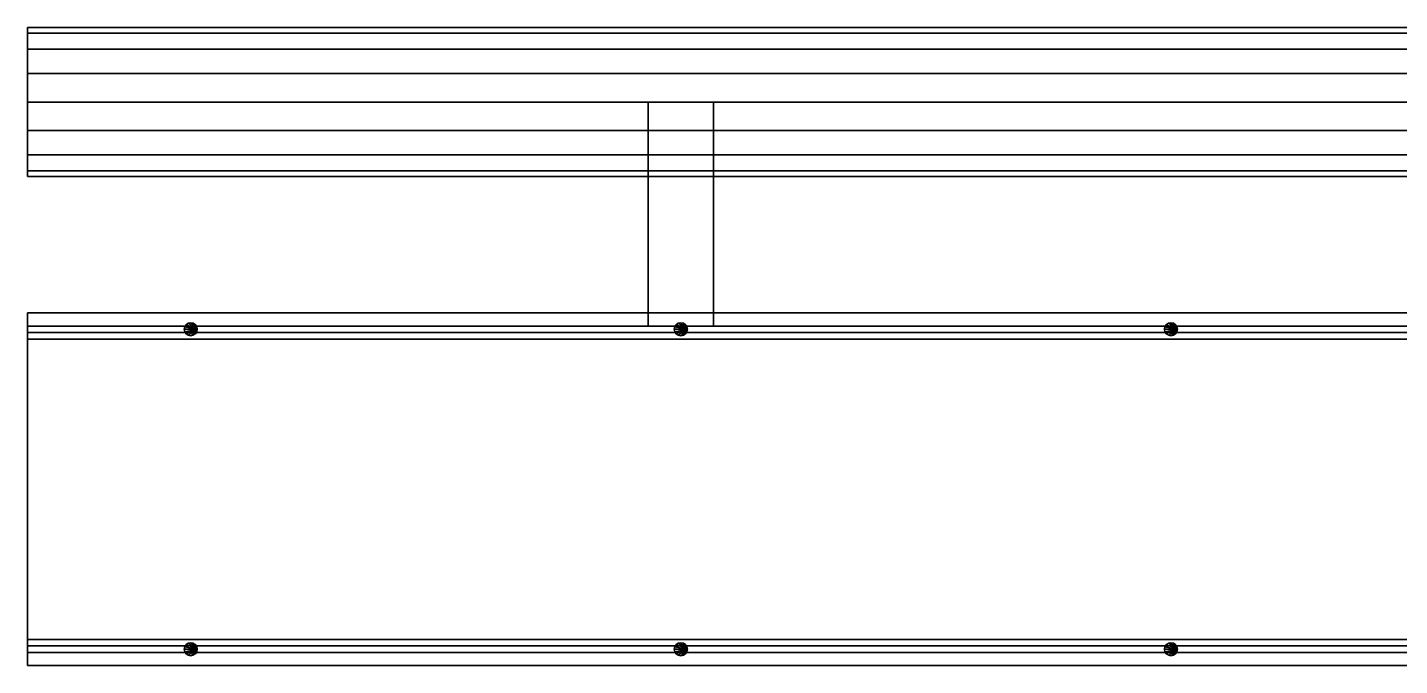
# Model space of a CAD drawing. Header units: millimetres. Extents: x -15000 to 15000, y -45082 to 2000.
# Drawn here: x -13000 to -8800, y -44974 to -43020 of the extents above; entities that cross this region are included whole.
import ezdxf

# ---------------------------------------------------------------- set-up
doc = ezdxf.new("R2010")
doc.units = ezdxf.units.MM
for name, color, linetype in [('CELIK_KIRIS_KOLON', 9, 'CONTINUOUS'), ('KORKULUK_KAPI', 4, 'CONTINUOUS'), ('MONTAJ_BORULARI', 2, 'CONTINUOUS'), ('ZEMIN_PLATFORM', 8, 'CONTINUOUS')]:
    doc.layers.add(name, color=color, linetype=linetype)

msp = doc.modelspace()

# ---------------------------------------------------------------- linework, layer by layer
at = {"layer": 'CELIK_KIRIS_KOLON'}
for p, q in [((-10900, -43248, 5500), (-11100, -43248, 5500)), ((-11100, -43248, 5500), (-11100, -43934, 5500)), ((-10900, -43248, 5700), (-11100, -43248, 5700)), ((-11100, -43248, 5700), (-11100, -43934, 5700)), ((-11100, -43248, 5500), (-11100, -43248, 5700)), ((-10900, -43934, 5500), (-10900, -43248, 5500)), ((-10900, -43934, 5700), (-10900, -43248, 5700)), ((-10900, -43248, 5500), (-10900, -43248, 5700)), ((-11100, -43934, 5500), (-10900, -43934, 5500)), ((-11100, -43934, 5700), (-10900, -43934, 5700)), ((-11100, -43934, 5500), (-11100, -43934, 5700)), ((-10900, -43934, 5500), (-10900, -43934, 5700))]:
    msp.add_line(p, q, dxfattribs=at)
for points in [[(-11100, -43934, 5500), (-10900, -43934, 5500), (-10900, -43248, 5500), (-11100, -43248, 5500)], [(-11100, -43934, 5700), (-10900, -43934, 5700), (-10900, -43248, 5700), (-11100, -43248, 5700)], [(-11100, -43248, 5500), (-10900, -43248, 5500), (-10900, -43248, 5700), (-11100, -43248, 5700)], [(-11100, -43934, 5500), (-11100, -43248, 5500), (-11100, -43248, 5700), (-11100, -43934, 5700)], [(-10900, -43934, 5500), (-10900, -43248, 5500), (-10900, -43248, 5700), (-10900, -43934, 5700)], [(-11100, -43934, 5500), (-10900, -43934, 5500), (-10900, -43934, 5700), (-11100, -43934, 5700)]]:
    msp.add_3dface(points, dxfattribs=at)
at = {"layer": 'KORKULUK_KAPI'}
for p, q in [((-12514.1, -43929.9, 5750), (-12518.5, -43936.3, 5750)), ((-12514.1, -43929.9, 6750), (-12518.5, -43936.3, 6750)), ((-12507.7, -43925.5, 5750), (-12514.1, -43929.9, 5750)), ((-12507.7, -43925.5, 6750), (-12514.1, -43929.9, 6750)), ((-12500, -43924, 5750), (-12507.7, -43925.5, 5750)), ((-12500, -43924, 6750), (-12507.7, -43925.5, 6750)), ((-12492.3, -43925.5, 5750), (-12500, -43924, 5750)), ((-12492.3, -43925.5, 6750), (-12500, -43924, 6750)), ((-12500, -43924, 5750), (-12500, -43924, 6750)), ((-12485.9, -43929.9, 5750), (-12492.3, -43925.5, 5750)), ((-12485.9, -43929.9, 6750), (-12492.3, -43925.5, 6750)), ((-12481.5, -43936.3, 5750), (-12485.9, -43929.9, 5750)), ((-12481.5, -43936.3, 6750), (-12485.9, -43929.9, 6750)), ((-11014.1, -43929.9, 5750), (-11018.5, -43936.3, 5750)), ((-11014.1, -43929.9, 6750), (-11018.5, -43936.3, 6750)), ((-11007.7, -43925.5, 5750), (-11014.1, -43929.9, 5750)), ((-11007.7, -43925.5, 6750), (-11014.1, -43929.9, 6750)), ((-11000, -43924, 5750), (-11007.7, -43925.5, 5750)), ((-11000, -43924, 6750), (-11007.7, -43925.5, 6750)), ((-10992.3, -43925.5, 5750), (-11000, -43924, 5750)), ((-10992.3, -43925.5, 6750), (-11000, -43924, 6750)), ((-11000, -43924, 5750), (-11000, -43924, 6750)), ((-10985.9, -43929.9, 5750), (-10992.3, -43925.5, 5750)), ((-10985.9, -43929.9, 6750), (-10992.3, -43925.5, 6750)), ((-10981.5, -43936.3, 5750), (-10985.9, -43929.9, 5750)), ((-10981.5, -43936.3, 6750), (-10985.9, -43929.9, 6750)), ((-9514.1, -43929.9, 5750), (-9518.5, -43936.3, 5750)), ((-9514.1, -43929.9, 6750), (-9518.5, -43936.3, 6750)), ((-9507.7, -43925.5, 5750), (-9514.1, -43929.9, 5750)), ((-9507.7, -43925.5, 6750), (-9514.1, -43929.9, 6750)), ((-9500, -43924, 5750), (-9507.7, -43925.5, 5750)), ((-9500, -43924, 6750), (-9507.7, -43925.5, 6750)), ((-9492.3, -43925.5, 5750), (-9500, -43924, 5750)), ((-9492.3, -43925.5, 6750), (-9500, -43924, 6750)), ((-9500, -43924, 5750), (-9500, -43924, 6750)), ((-9485.9, -43929.9, 5750), (-9492.3, -43925.5, 5750)), ((-9485.9, -43929.9, 6750), (-9492.3, -43925.5, 6750)), ((-9481.5, -43936.3, 5750), (-9485.9, -43929.9, 5750)), ((-9481.5, -43936.3, 6750), (-9485.9, -43929.9, 6750)), ((7000, -43934, 6730), (-13000, -43934, 6730)), ((-13000, -43934, 6730), (-13000, -43954, 6730)), ((7000, -43934, 6750), (-13000, -43934, 6750)), ((-13000, -43934, 6750), (-13000, -43954, 6750)), ((-13000, -43934, 6730), (-13000, -43934, 6750)), ((-13000, -43954, 6730), (7000, -43954, 6730)), ((-13000, -43954, 6750), (7000, -43954, 6750)), ((-13000, -43954, 6730), (-13000, -43954, 6750)), ((-12518.5, -43936.3, 5750), (-12520, -43944, 5750)), ((-12518.5, -43936.3, 6750), (-12520, -43944, 6750)), ((-12520, -43944, 5750), (-12518.5, -43951.7, 5750)), ((-12520, -43944, 6750), (-12518.5, -43951.7, 6750)), ((-12520, -43944, 5750), (-12520, -43944, 6750)), ((-12518.5, -43951.7, 5750), (-12514.1, -43958.1, 5750)), ((-12518.5, -43951.7, 6750), (-12514.1, -43958.1, 6750)), ((-12514.1, -43958.1, 5750), (-12507.7, -43962.5, 5750)), ((-12514.1, -43958.1, 6750), (-12507.7, -43962.5, 6750)), ((-12507.7, -43962.5, 5750), (-12500, -43964, 5750)), ((-12507.7, -43962.5, 6750), (-12500, -43964, 6750)), ((-12500, -43964, 5750), (-12492.3, -43962.5, 5750)), ((-12500, -43964, 6750), (-12492.3, -43962.5, 6750)), ((-12500, -43964, 5750), (-12500, -43964, 6750)), ((-12492.3, -43962.5, 5750), (-12485.9, -43958.1, 5750)), ((-12492.3, -43962.5, 6750), (-12485.9, -43958.1, 6750)), ((-12485.9, -43958.1, 5750), (-12481.5, -43951.7, 5750)), ((-12485.9, -43958.1, 6750), (-12481.5, -43951.7, 6750)), ((-12480, -43944, 5750), (-12481.5, -43936.3, 5750)), ((-12480, -43944, 6750), (-12481.5, -43936.3, 6750)), ((-12481.5, -43951.7, 5750), (-12480, -43944, 5750)), ((-12481.5, -43951.7, 6750), (-12480, -43944, 6750)), ((-12480, -43944, 5750), (-12480, -43944, 6750)), ((-11018.5, -43936.3, 5750), (-11020, -43944, 5750)), ((-11018.5, -43936.3, 6750), (-11020, -43944, 6750)), ((-11020, -43944, 5750), (-11018.5, -43951.7, 5750)), ((-11020, -43944, 6750), (-11018.5, -43951.7, 6750)), ((-11020, -43944, 5750), (-11020, -43944, 6750)), ((-11018.5, -43951.7, 5750), (-11014.1, -43958.1, 5750)), ((-11018.5, -43951.7, 6750), (-11014.1, -43958.1, 6750)), ((-11014.1, -43958.1, 5750), (-11007.7, -43962.5, 5750)), ((-11014.1, -43958.1, 6750), (-11007.7, -43962.5, 6750)), ((-11007.7, -43962.5, 5750), (-11000, -43964, 5750)), ((-11007.7, -43962.5, 6750), (-11000, -43964, 6750)), ((-11000, -43964, 5750), (-10992.3, -43962.5, 5750)), ((-11000, -43964, 6750), (-10992.3, -43962.5, 6750)), ((-11000, -43964, 5750), (-11000, -43964, 6750)), ((-10992.3, -43962.5, 5750), (-10985.9, -43958.1, 5750)), ((-10992.3, -43962.5, 6750), (-10985.9, -43958.1, 6750)), ((-10985.9, -43958.1, 5750), (-10981.5, -43951.7, 5750)), ((-10985.9, -43958.1, 6750), (-10981.5, -43951.7, 6750)), ((-10980, -43944, 5750), (-10981.5, -43936.3, 5750)), ((-10980, -43944, 6750), (-10981.5, -43936.3, 6750)), ((-10981.5, -43951.7, 5750), (-10980, -43944, 5750)), ((-10981.5, -43951.7, 6750), (-10980, -43944, 6750)), ((-10980, -43944, 5750), (-10980, -43944, 6750)), ((-9518.5, -43936.3, 5750), (-9520, -43944, 5750)), ((-9518.5, -43936.3, 6750), (-9520, -43944, 6750)), ((-9520, -43944, 5750), (-9518.5, -43951.7, 5750)), ((-9520, -43944, 6750), (-9518.5, -43951.7, 6750)), ((-9520, -43944, 5750), (-9520, -43944, 6750)), ((-9518.5, -43951.7, 5750), (-9514.1, -43958.1, 5750)), ((-9518.5, -43951.7, 6750), (-9514.1, -43958.1, 6750)), ((-9514.1, -43958.1, 5750), (-9507.7, -43962.5, 5750)), ((-9514.1, -43958.1, 6750), (-9507.7, -43962.5, 6750)), ((-9507.7, -43962.5, 5750), (-9500, -43964, 5750)), ((-9507.7, -43962.5, 6750), (-9500, -43964, 6750)), ((-9500, -43964, 5750), (-9492.3, -43962.5, 5750)), ((-9500, -43964, 6750), (-9492.3, -43962.5, 6750)), ((-9500, -43964, 5750), (-9500, -43964, 6750)), ((-9492.3, -43962.5, 5750), (-9485.9, -43958.1, 5750)), ((-9492.3, -43962.5, 6750), (-9485.9, -43958.1, 6750)), ((-9485.9, -43958.1, 5750), (-9481.5, -43951.7, 5750)), ((-9485.9, -43958.1, 6750), (-9481.5, -43951.7, 6750)), ((-9480, -43944, 5750), (-9481.5, -43936.3, 5750)), ((-9480, -43944, 6750), (-9481.5, -43936.3, 6750)), ((-9481.5, -43951.7, 5750), (-9480, -43944, 5750)), ((-9481.5, -43951.7, 6750), (-9480, -43944, 6750)), ((-9480, -43944, 5750), (-9480, -43944, 6750)), ((7000, -44914, 6730), (-13000, -44914, 6730)), ((-13000, -44914, 6730), (-13000, -44934, 6730)), ((7000, -44914, 6750), (-13000, -44914, 6750)), ((-13000, -44914, 6750), (-13000, -44934, 6750)), ((-13000, -44914, 6730), (-13000, -44914, 6750)), ((-13000, -44934, 6730), (7000, -44934, 6730)), ((-13000, -44934, 6750), (7000, -44934, 6750)), ((-13000, -44934, 6730), (-13000, -44934, 6750)), ((-12518.5, -44916.3, 5750), (-12520, -44924, 5750)), ((-12518.5, -44916.3, 6750), (-12520, -44924, 6750)), ((-12520, -44924, 5750), (-12518.5, -44931.7, 5750)), ((-12520, -44924, 6750), (-12518.5, -44931.7, 6750)), ((-12520, -44924, 5750), (-12520, -44924, 6750)), ((-12514.1, -44909.9, 5750), (-12518.5, -44916.3, 5750)), ((-12514.1, -44909.9, 6750), (-12518.5, -44916.3, 6750)), ((-12518.5, -44931.7, 5750), (-12514.1, -44938.1, 5750)), ((-12518.5, -44931.7, 6750), (-12514.1, -44938.1, 6750)), ((-12507.7, -44905.5, 5750), (-12514.1, -44909.9, 5750)), ((-12507.7, -44905.5, 6750), (-12514.1, -44909.9, 6750)), ((-12514.1, -44938.1, 5750), (-12507.7, -44942.5, 5750)), ((-12514.1, -44938.1, 6750), (-12507.7, -44942.5, 6750)), ((-12500, -44904, 5750), (-12507.7, -44905.5, 5750)), ((-12500, -44904, 6750), (-12507.7, -44905.5, 6750)), ((-12492.3, -44905.5, 5750), (-12500, -44904, 5750)), ((-12492.3, -44905.5, 6750), (-12500, -44904, 6750)), ((-12500, -44904, 5750), (-12500, -44904, 6750)), ((-12485.9, -44909.9, 5750), (-12492.3, -44905.5, 5750)), ((-12485.9, -44909.9, 6750), (-12492.3, -44905.5, 6750)), ((-12492.3, -44942.5, 5750), (-12485.9, -44938.1, 5750)), ((-12492.3, -44942.5, 6750), (-12485.9, -44938.1, 6750)), ((-12481.5, -44916.3, 5750), (-12485.9, -44909.9, 5750)), ((-12481.5, -44916.3, 6750), (-12485.9, -44909.9, 6750)), ((-12485.9, -44938.1, 5750), (-12481.5, -44931.7, 5750)), ((-12485.9, -44938.1, 6750), (-12481.5, -44931.7, 6750)), ((-12480, -44924, 5750), (-12481.5, -44916.3, 5750)), ((-12480, -44924, 6750), (-12481.5, -44916.3, 6750)), ((-12481.5, -44931.7, 5750), (-12480, -44924, 5750)), ((-12481.5, -44931.7, 6750), (-12480, -44924, 6750)), ((-12480, -44924, 5750), (-12480, -44924, 6750)), ((-11018.5, -44916.3, 5750), (-11020, -44924, 5750)), ((-11018.5, -44916.3, 6750), (-11020, -44924, 6750)), ((-11020, -44924, 5750), (-11018.5, -44931.7, 5750)), ((-11020, -44924, 6750), (-11018.5, -44931.7, 6750)), ((-11020, -44924, 5750), (-11020, -44924, 6750)), ((-11014.1, -44909.9, 5750), (-11018.5, -44916.3, 5750)), ((-11014.1, -44909.9, 6750), (-11018.5, -44916.3, 6750)), ((-11018.5, -44931.7, 5750), (-11014.1, -44938.1, 5750)), ((-11018.5, -44931.7, 6750), (-11014.1, -44938.1, 6750)), ((-11007.7, -44905.5, 5750), (-11014.1, -44909.9, 5750)), ((-11007.7, -44905.5, 6750), (-11014.1, -44909.9, 6750)), ((-11014.1, -44938.1, 5750), (-11007.7, -44942.5, 5750)), ((-11014.1, -44938.1, 6750), (-11007.7, -44942.5, 6750)), ((-11000, -44904, 5750), (-11007.7, -44905.5, 5750)), ((-11000, -44904, 6750), (-11007.7, -44905.5, 6750)), ((-10992.3, -44905.5, 5750), (-11000, -44904, 5750)), ((-10992.3, -44905.5, 6750), (-11000, -44904, 6750)), ((-11000, -44904, 5750), (-11000, -44904, 6750)), ((-10985.9, -44909.9, 5750), (-10992.3, -44905.5, 5750)), ((-10985.9, -44909.9, 6750), (-10992.3, -44905.5, 6750)), ((-10992.3, -44942.5, 5750), (-10985.9, -44938.1, 5750)), ((-10992.3, -44942.5, 6750), (-10985.9, -44938.1, 6750)), ((-10981.5, -44916.3, 5750), (-10985.9, -44909.9, 5750)), ((-10981.5, -44916.3, 6750), (-10985.9, -44909.9, 6750)), ((-10985.9, -44938.1, 5750), (-10981.5, -44931.7, 5750)), ((-10985.9, -44938.1, 6750), (-10981.5, -44931.7, 6750)), ((-10980, -44924, 5750), (-10981.5, -44916.3, 5750)), ((-10980, -44924, 6750), (-10981.5, -44916.3, 6750)), ((-10981.5, -44931.7, 5750), (-10980, -44924, 5750)), ((-10981.5, -44931.7, 6750), (-10980, -44924, 6750)), ((-10980, -44924, 5750), (-10980, -44924, 6750)), ((-9518.5, -44916.3, 5750), (-9520, -44924, 5750)), ((-9518.5, -44916.3, 6750), (-9520, -44924, 6750)), ((-9520, -44924, 5750), (-9518.5, -44931.7, 5750)), ((-9520, -44924, 6750), (-9518.5, -44931.7, 6750)), ((-9520, -44924, 5750), (-9520, -44924, 6750)), ((-9514.1, -44909.9, 5750), (-9518.5, -44916.3, 5750)), ((-9514.1, -44909.9, 6750), (-9518.5, -44916.3, 6750)), ((-9518.5, -44931.7, 5750), (-9514.1, -44938.1, 5750)), ((-9518.5, -44931.7, 6750), (-9514.1, -44938.1, 6750)), ((-9507.7, -44905.5, 5750), (-9514.1, -44909.9, 5750)), ((-9507.7, -44905.5, 6750), (-9514.1, -44909.9, 6750)), ((-9514.1, -44938.1, 5750), (-9507.7, -44942.5, 5750)), ((-9514.1, -44938.1, 6750), (-9507.7, -44942.5, 6750)), ((-9500, -44904, 5750), (-9507.7, -44905.5, 5750)), ((-9500, -44904, 6750), (-9507.7, -44905.5, 6750)), ((-9492.3, -44905.5, 5750), (-9500, -44904, 5750)), ((-9492.3, -44905.5, 6750), (-9500, -44904, 6750)), ((-9500, -44904, 5750), (-9500, -44904, 6750)), ((-9485.9, -44909.9, 5750), (-9492.3, -44905.5, 5750)), ((-9485.9, -44909.9, 6750), (-9492.3, -44905.5, 6750)), ((-9492.3, -44942.5, 5750), (-9485.9, -44938.1, 5750)), ((-9492.3, -44942.5, 6750), (-9485.9, -44938.1, 6750)), ((-9481.5, -44916.3, 5750), (-9485.9, -44909.9, 5750)), ((-9481.5, -44916.3, 6750), (-9485.9, -44909.9, 6750)), ((-9485.9, -44938.1, 5750), (-9481.5, -44931.7, 5750)), ((-9485.9, -44938.1, 6750), (-9481.5, -44931.7, 6750)), ((-9480, -44924, 5750), (-9481.5, -44916.3, 5750)), ((-9480, -44924, 6750), (-9481.5, -44916.3, 6750)), ((-9481.5, -44931.7, 5750), (-9480, -44924, 5750)), ((-9481.5, -44931.7, 6750), (-9480, -44924, 6750)), ((-9480, -44924, 5750), (-9480, -44924, 6750)), ((-12507.7, -44942.5, 5750), (-12500, -44944, 5750)), ((-12507.7, -44942.5, 6750), (-12500, -44944, 6750)), ((-12500, -44944, 5750), (-12492.3, -44942.5, 5750)), ((-12500, -44944, 6750), (-12492.3, -44942.5, 6750)), ((-12500, -44944, 5750), (-12500, -44944, 6750)), ((-11007.7, -44942.5, 5750), (-11000, -44944, 5750)), ((-11007.7, -44942.5, 6750), (-11000, -44944, 6750)), ((-11000, -44944, 5750), (-10992.3, -44942.5, 5750)), ((-11000, -44944, 6750), (-10992.3, -44942.5, 6750)), ((-11000, -44944, 5750), (-11000, -44944, 6750)), ((-9507.7, -44942.5, 5750), (-9500, -44944, 5750)), ((-9507.7, -44942.5, 6750), (-9500, -44944, 6750)), ((-9500, -44944, 5750), (-9492.3, -44942.5, 5750)), ((-9500, -44944, 6750), (-9492.3, -44942.5, 6750)), ((-9500, -44944, 5750), (-9500, -44944, 6750))]:
    msp.add_line(p, q, dxfattribs=at)
for points in [[(-12514.1, -43929.9, 5750), (-12518.5, -43936.3, 5750), (-12518.5, -43936.3, 6750), (-12514.1, -43929.9, 6750)], [(-12480, -43944, 5750), (-12514.1, -43929.9, 5750), (-12518.5, -43936.3, 5750)], [(-12480, -43944, 6750), (-12514.1, -43929.9, 6750), (-12518.5, -43936.3, 6750)], [(-12507.7, -43925.5, 5750), (-12514.1, -43929.9, 5750), (-12514.1, -43929.9, 6750), (-12507.7, -43925.5, 6750)], [(-12480, -43944, 5750), (-12507.7, -43925.5, 5750), (-12514.1, -43929.9, 5750)], [(-12480, -43944, 6750), (-12507.7, -43925.5, 6750), (-12514.1, -43929.9, 6750)], [(-12500, -43924, 5750), (-12507.7, -43925.5, 5750), (-12507.7, -43925.5, 6750), (-12500, -43924, 6750)], [(-12480, -43944, 5750), (-12500, -43924, 5750), (-12507.7, -43925.5, 5750)], [(-12480, -43944, 6750), (-12500, -43924, 6750), (-12507.7, -43925.5, 6750)], [(-12492.3, -43925.5, 5750), (-12500, -43924, 5750), (-12500, -43924, 6750), (-12492.3, -43925.5, 6750)], [(-12480, -43944, 5750), (-12492.3, -43925.5, 5750), (-12500, -43924, 5750)], [(-12480, -43944, 6750), (-12492.3, -43925.5, 6750), (-12500, -43924, 6750)], [(-12485.9, -43929.9, 5750), (-12492.3, -43925.5, 5750), (-12492.3, -43925.5, 6750), (-12485.9, -43929.9, 6750)], [(-12480, -43944, 5750), (-12485.9, -43929.9, 5750), (-12492.3, -43925.5, 5750)], [(-12480, -43944, 6750), (-12485.9, -43929.9, 6750), (-12492.3, -43925.5, 6750)], [(-12481.5, -43936.3, 5750), (-12485.9, -43929.9, 5750), (-12485.9, -43929.9, 6750), (-12481.5, -43936.3, 6750)], [(-12480, -43944, 5750), (-12481.5, -43936.3, 5750), (-12485.9, -43929.9, 5750)], [(-12480, -43944, 6750), (-12481.5, -43936.3, 6750), (-12485.9, -43929.9, 6750)], [(-11014.1, -43929.9, 5750), (-11018.5, -43936.3, 5750), (-11018.5, -43936.3, 6750), (-11014.1, -43929.9, 6750)], [(-10980, -43944, 5750), (-11014.1, -43929.9, 5750), (-11018.5, -43936.3, 5750)], [(-10980, -43944, 6750), (-11014.1, -43929.9, 6750), (-11018.5, -43936.3, 6750)], [(-11007.7, -43925.5, 5750), (-11014.1, -43929.9, 5750), (-11014.1, -43929.9, 6750), (-11007.7, -43925.5, 6750)], [(-10980, -43944, 5750), (-11007.7, -43925.5, 5750), (-11014.1, -43929.9, 5750)], [(-10980, -43944, 6750), (-11007.7, -43925.5, 6750), (-11014.1, -43929.9, 6750)], [(-11000, -43924, 5750), (-11007.7, -43925.5, 5750), (-11007.7, -43925.5, 6750), (-11000, -43924, 6750)], [(-10980, -43944, 5750), (-11000, -43924, 5750), (-11007.7, -43925.5, 5750)], [(-10980, -43944, 6750), (-11000, -43924, 6750), (-11007.7, -43925.5, 6750)], [(-10992.3, -43925.5, 5750), (-11000, -43924, 5750), (-11000, -43924, 6750), (-10992.3, -43925.5, 6750)], [(-10980, -43944, 5750), (-10992.3, -43925.5, 5750), (-11000, -43924, 5750)], [(-10980, -43944, 6750), (-10992.3, -43925.5, 6750), (-11000, -43924, 6750)], [(-10985.9, -43929.9, 5750), (-10992.3, -43925.5, 5750), (-10992.3, -43925.5, 6750), (-10985.9, -43929.9, 6750)], [(-10980, -43944, 5750), (-10985.9, -43929.9, 5750), (-10992.3, -43925.5, 5750)], [(-10980, -43944, 6750), (-10985.9, -43929.9, 6750), (-10992.3, -43925.5, 6750)], [(-10981.5, -43936.3, 5750), (-10985.9, -43929.9, 5750), (-10985.9, -43929.9, 6750), (-10981.5, -43936.3, 6750)], [(-10980, -43944, 5750), (-10981.5, -43936.3, 5750), (-10985.9, -43929.9, 5750)], [(-10980, -43944, 6750), (-10981.5, -43936.3, 6750), (-10985.9, -43929.9, 6750)], [(-9514.1, -43929.9, 5750), (-9518.5, -43936.3, 5750), (-9518.5, -43936.3, 6750), (-9514.1, -43929.9, 6750)], [(-9480, -43944, 5750), (-9514.1, -43929.9, 5750), (-9518.5, -43936.3, 5750)], [(-9480, -43944, 6750), (-9514.1, -43929.9, 6750), (-9518.5, -43936.3, 6750)], [(-9507.7, -43925.5, 5750), (-9514.1, -43929.9, 5750), (-9514.1, -43929.9, 6750), (-9507.7, -43925.5, 6750)], [(-9480, -43944, 5750), (-9507.7, -43925.5, 5750), (-9514.1, -43929.9, 5750)], [(-9480, -43944, 6750), (-9507.7, -43925.5, 6750), (-9514.1, -43929.9, 6750)], [(-9500, -43924, 5750), (-9507.7, -43925.5, 5750), (-9507.7, -43925.5, 6750), (-9500, -43924, 6750)], [(-9480, -43944, 5750), (-9500, -43924, 5750), (-9507.7, -43925.5, 5750)], [(-9480, -43944, 6750), (-9500, -43924, 6750), (-9507.7, -43925.5, 6750)], [(-9492.3, -43925.5, 5750), (-9500, -43924, 5750), (-9500, -43924, 6750), (-9492.3, -43925.5, 6750)], [(-9480, -43944, 5750), (-9492.3, -43925.5, 5750), (-9500, -43924, 5750)], [(-9480, -43944, 6750), (-9492.3, -43925.5, 6750), (-9500, -43924, 6750)], [(-9485.9, -43929.9, 5750), (-9492.3, -43925.5, 5750), (-9492.3, -43925.5, 6750), (-9485.9, -43929.9, 6750)], [(-9480, -43944, 5750), (-9485.9, -43929.9, 5750), (-9492.3, -43925.5, 5750)], [(-9480, -43944, 6750), (-9485.9, -43929.9, 6750), (-9492.3, -43925.5, 6750)], [(-9481.5, -43936.3, 5750), (-9485.9, -43929.9, 5750), (-9485.9, -43929.9, 6750), (-9481.5, -43936.3, 6750)], [(-9480, -43944, 5750), (-9481.5, -43936.3, 5750), (-9485.9, -43929.9, 5750)], [(-9480, -43944, 6750), (-9481.5, -43936.3, 6750), (-9485.9, -43929.9, 6750)], [(-13000, -43954, 6730), (7000, -43954, 6730), (7000, -43934, 6730), (-13000, -43934, 6730)], [(-13000, -43954, 6750), (7000, -43954, 6750), (7000, -43934, 6750), (-13000, -43934, 6750)], [(-13000, -43934, 6730), (7000, -43934, 6730), (7000, -43934, 6750), (-13000, -43934, 6750)], [(-13000, -43954, 6730), (-13000, -43934, 6730), (-13000, -43934, 6750), (-13000, -43954, 6750)], [(-13000, -43954, 6730), (7000, -43954, 6730), (7000, -43954, 6750), (-13000, -43954, 6750)], [(-12518.5, -43936.3, 5750), (-12520, -43944, 5750), (-12520, -43944, 6750), (-12518.5, -43936.3, 6750)], [(-12480, -43944, 5750), (-12518.5, -43936.3, 5750), (-12520, -43944, 5750)], [(-12480, -43944, 6750), (-12518.5, -43936.3, 6750), (-12520, -43944, 6750)], [(-12520, -43944, 5750), (-12518.5, -43951.7, 5750), (-12518.5, -43951.7, 6750), (-12520, -43944, 6750)], [(-12480, -43944, 5750), (-12520, -43944, 5750), (-12518.5, -43951.7, 5750)], [(-12480, -43944, 6750), (-12520, -43944, 6750), (-12518.5, -43951.7, 6750)], [(-12480, -43944, 5750), (-12518.5, -43951.7, 5750), (-12514.1, -43958.1, 5750)], [(-12480, -43944, 6750), (-12518.5, -43951.7, 6750), (-12514.1, -43958.1, 6750)], [(-12518.5, -43951.7, 5750), (-12514.1, -43958.1, 5750), (-12514.1, -43958.1, 6750), (-12518.5, -43951.7, 6750)], [(-12480, -43944, 5750), (-12514.1, -43958.1, 5750), (-12507.7, -43962.5, 5750)], [(-12480, -43944, 6750), (-12514.1, -43958.1, 6750), (-12507.7, -43962.5, 6750)], [(-12514.1, -43958.1, 5750), (-12507.7, -43962.5, 5750), (-12507.7, -43962.5, 6750), (-12514.1, -43958.1, 6750)], [(-12480, -43944, 5750), (-12507.7, -43962.5, 5750), (-12500, -43964, 5750)], [(-12480, -43944, 6750), (-12507.7, -43962.5, 6750), (-12500, -43964, 6750)], [(-12507.7, -43962.5, 5750), (-12500, -43964, 5750), (-12500, -43964, 6750), (-12507.7, -43962.5, 6750)], [(-12480, -43944, 5750), (-12500, -43964, 5750), (-12492.3, -43962.5, 5750)], [(-12480, -43944, 6750), (-12500, -43964, 6750), (-12492.3, -43962.5, 6750)], [(-12500, -43964, 5750), (-12492.3, -43962.5, 5750), (-12492.3, -43962.5, 6750), (-12500, -43964, 6750)], [(-12480, -43944, 5750), (-12492.3, -43962.5, 5750), (-12485.9, -43958.1, 5750)], [(-12480, -43944, 6750), (-12492.3, -43962.5, 6750), (-12485.9, -43958.1, 6750)], [(-12492.3, -43962.5, 5750), (-12485.9, -43958.1, 5750), (-12485.9, -43958.1, 6750), (-12492.3, -43962.5, 6750)], [(-12480, -43944, 5750), (-12485.9, -43958.1, 5750), (-12481.5, -43951.7, 5750)], [(-12480, -43944, 6750), (-12485.9, -43958.1, 6750), (-12481.5, -43951.7, 6750)], [(-12485.9, -43958.1, 5750), (-12481.5, -43951.7, 5750), (-12481.5, -43951.7, 6750), (-12485.9, -43958.1, 6750)], [(-12480, -43944, 5750), (-12481.5, -43936.3, 5750), (-12481.5, -43936.3, 6750), (-12480, -43944, 6750)], [(-12481.5, -43951.7, 5750), (-12480, -43944, 5750), (-12480, -43944, 6750), (-12481.5, -43951.7, 6750)], [(-11018.5, -43936.3, 5750), (-11020, -43944, 5750), (-11020, -43944, 6750), (-11018.5, -43936.3, 6750)], [(-10980, -43944, 5750), (-11018.5, -43936.3, 5750), (-11020, -43944, 5750)], [(-10980, -43944, 6750), (-11018.5, -43936.3, 6750), (-11020, -43944, 6750)], [(-11020, -43944, 5750), (-11018.5, -43951.7, 5750), (-11018.5, -43951.7, 6750), (-11020, -43944, 6750)], [(-10980, -43944, 5750), (-11020, -43944, 5750), (-11018.5, -43951.7, 5750)], [(-10980, -43944, 6750), (-11020, -43944, 6750), (-11018.5, -43951.7, 6750)], [(-10980, -43944, 5750), (-11018.5, -43951.7, 5750), (-11014.1, -43958.1, 5750)], [(-10980, -43944, 6750), (-11018.5, -43951.7, 6750), (-11014.1, -43958.1, 6750)], [(-11018.5, -43951.7, 5750), (-11014.1, -43958.1, 5750), (-11014.1, -43958.1, 6750), (-11018.5, -43951.7, 6750)], [(-10980, -43944, 5750), (-11014.1, -43958.1, 5750), (-11007.7, -43962.5, 5750)], [(-10980, -43944, 6750), (-11014.1, -43958.1, 6750), (-11007.7, -43962.5, 6750)], [(-11014.1, -43958.1, 5750), (-11007.7, -43962.5, 5750), (-11007.7, -43962.5, 6750), (-11014.1, -43958.1, 6750)], [(-10980, -43944, 5750), (-11007.7, -43962.5, 5750), (-11000, -43964, 5750)], [(-10980, -43944, 6750), (-11007.7, -43962.5, 6750), (-11000, -43964, 6750)], [(-11007.7, -43962.5, 5750), (-11000, -43964, 5750), (-11000, -43964, 6750), (-11007.7, -43962.5, 6750)], [(-10980, -43944, 5750), (-11000, -43964, 5750), (-10992.3, -43962.5, 5750)], [(-10980, -43944, 6750), (-11000, -43964, 6750), (-10992.3, -43962.5, 6750)], [(-11000, -43964, 5750), (-10992.3, -43962.5, 5750), (-10992.3, -43962.5, 6750), (-11000, -43964, 6750)], [(-10980, -43944, 5750), (-10992.3, -43962.5, 5750), (-10985.9, -43958.1, 5750)], [(-10980, -43944, 6750), (-10992.3, -43962.5, 6750), (-10985.9, -43958.1, 6750)], [(-10992.3, -43962.5, 5750), (-10985.9, -43958.1, 5750), (-10985.9, -43958.1, 6750), (-10992.3, -43962.5, 6750)], [(-10980, -43944, 5750), (-10985.9, -43958.1, 5750), (-10981.5, -43951.7, 5750)], [(-10980, -43944, 6750), (-10985.9, -43958.1, 6750), (-10981.5, -43951.7, 6750)], [(-10985.9, -43958.1, 5750), (-10981.5, -43951.7, 5750), (-10981.5, -43951.7, 6750), (-10985.9, -43958.1, 6750)], [(-10980, -43944, 5750), (-10981.5, -43936.3, 5750), (-10981.5, -43936.3, 6750), (-10980, -43944, 6750)], [(-10981.5, -43951.7, 5750), (-10980, -43944, 5750), (-10980, -43944, 6750), (-10981.5, -43951.7, 6750)], [(-9518.5, -43936.3, 5750), (-9520, -43944, 5750), (-9520, -43944, 6750), (-9518.5, -43936.3, 6750)], [(-9480, -43944, 5750), (-9518.5, -43936.3, 5750), (-9520, -43944, 5750)], [(-9480, -43944, 6750), (-9518.5, -43936.3, 6750), (-9520, -43944, 6750)], [(-9520, -43944, 5750), (-9518.5, -43951.7, 5750), (-9518.5, -43951.7, 6750), (-9520, -43944, 6750)], [(-9480, -43944, 5750), (-9520, -43944, 5750), (-9518.5, -43951.7, 5750)], [(-9480, -43944, 6750), (-9520, -43944, 6750), (-9518.5, -43951.7, 6750)], [(-9480, -43944, 5750), (-9518.5, -43951.7, 5750), (-9514.1, -43958.1, 5750)], [(-9480, -43944, 6750), (-9518.5, -43951.7, 6750), (-9514.1, -43958.1, 6750)], [(-9518.5, -43951.7, 5750), (-9514.1, -43958.1, 5750), (-9514.1, -43958.1, 6750), (-9518.5, -43951.7, 6750)], [(-9480, -43944, 5750), (-9514.1, -43958.1, 5750), (-9507.7, -43962.5, 5750)], [(-9480, -43944, 6750), (-9514.1, -43958.1, 6750), (-9507.7, -43962.5, 6750)], [(-9514.1, -43958.1, 5750), (-9507.7, -43962.5, 5750), (-9507.7, -43962.5, 6750), (-9514.1, -43958.1, 6750)], [(-9480, -43944, 5750), (-9507.7, -43962.5, 5750), (-9500, -43964, 5750)], [(-9480, -43944, 6750), (-9507.7, -43962.5, 6750), (-9500, -43964, 6750)], [(-9507.7, -43962.5, 5750), (-9500, -43964, 5750), (-9500, -43964, 6750), (-9507.7, -43962.5, 6750)], [(-9480, -43944, 5750), (-9500, -43964, 5750), (-9492.3, -43962.5, 5750)], [(-9480, -43944, 6750), (-9500, -43964, 6750), (-9492.3, -43962.5, 6750)], [(-9500, -43964, 5750), (-9492.3, -43962.5, 5750), (-9492.3, -43962.5, 6750), (-9500, -43964, 6750)], [(-9480, -43944, 5750), (-9492.3, -43962.5, 5750), (-9485.9, -43958.1, 5750)], [(-9480, -43944, 6750), (-9492.3, -43962.5, 6750), (-9485.9, -43958.1, 6750)], [(-9492.3, -43962.5, 5750), (-9485.9, -43958.1, 5750), (-9485.9, -43958.1, 6750), (-9492.3, -43962.5, 6750)], [(-9480, -43944, 5750), (-9485.9, -43958.1, 5750), (-9481.5, -43951.7, 5750)], [(-9480, -43944, 6750), (-9485.9, -43958.1, 6750), (-9481.5, -43951.7, 6750)], [(-9485.9, -43958.1, 5750), (-9481.5, -43951.7, 5750), (-9481.5, -43951.7, 6750), (-9485.9, -43958.1, 6750)], [(-9480, -43944, 5750), (-9481.5, -43936.3, 5750), (-9481.5, -43936.3, 6750), (-9480, -43944, 6750)], [(-9481.5, -43951.7, 5750), (-9480, -43944, 5750), (-9480, -43944, 6750), (-9481.5, -43951.7, 6750)], [(-13000, -44934, 6730), (7000, -44934, 6730), (7000, -44914, 6730), (-13000, -44914, 6730)], [(-13000, -44934, 6750), (7000, -44934, 6750), (7000, -44914, 6750), (-13000, -44914, 6750)], [(-13000, -44914, 6730), (7000, -44914, 6730), (7000, -44914, 6750), (-13000, -44914, 6750)], [(-13000, -44934, 6730), (-13000, -44914, 6730), (-13000, -44914, 6750), (-13000, -44934, 6750)], [(-13000, -44934, 6730), (7000, -44934, 6730), (7000, -44934, 6750), (-13000, -44934, 6750)], [(-12518.5, -44916.3, 5750), (-12520, -44924, 5750), (-12520, -44924, 6750), (-12518.5, -44916.3, 6750)], [(-12480, -44924, 5750), (-12518.5, -44916.3, 5750), (-12520, -44924, 5750)], [(-12480, -44924, 6750), (-12518.5, -44916.3, 6750), (-12520, -44924, 6750)], [(-12520, -44924, 5750), (-12518.5, -44931.7, 5750), (-12518.5, -44931.7, 6750), (-12520, -44924, 6750)], [(-12480, -44924, 5750), (-12520, -44924, 5750), (-12518.5, -44931.7, 5750)], [(-12480, -44924, 6750), (-12520, -44924, 6750), (-12518.5, -44931.7, 6750)], [(-12514.1, -44909.9, 5750), (-12518.5, -44916.3, 5750), (-12518.5, -44916.3, 6750), (-12514.1, -44909.9, 6750)], [(-12480, -44924, 5750), (-12514.1, -44909.9, 5750), (-12518.5, -44916.3, 5750)], [(-12480, -44924, 6750), (-12514.1, -44909.9, 6750), (-12518.5, -44916.3, 6750)], [(-12480, -44924, 5750), (-12518.5, -44931.7, 5750), (-12514.1, -44938.1, 5750)], [(-12480, -44924, 6750), (-12518.5, -44931.7, 6750), (-12514.1, -44938.1, 6750)], [(-12518.5, -44931.7, 5750), (-12514.1, -44938.1, 5750), (-12514.1, -44938.1, 6750), (-12518.5, -44931.7, 6750)], [(-12507.7, -44905.5, 5750), (-12514.1, -44909.9, 5750), (-12514.1, -44909.9, 6750), (-12507.7, -44905.5, 6750)], [(-12480, -44924, 5750), (-12507.7, -44905.5, 5750), (-12514.1, -44909.9, 5750)], [(-12480, -44924, 6750), (-12507.7, -44905.5, 6750), (-12514.1, -44909.9, 6750)], [(-12480, -44924, 5750), (-12514.1, -44938.1, 5750), (-12507.7, -44942.5, 5750)], [(-12480, -44924, 6750), (-12514.1, -44938.1, 6750), (-12507.7, -44942.5, 6750)], [(-12514.1, -44938.1, 5750), (-12507.7, -44942.5, 5750), (-12507.7, -44942.5, 6750), (-12514.1, -44938.1, 6750)], [(-12500, -44904, 5750), (-12507.7, -44905.5, 5750), (-12507.7, -44905.5, 6750), (-12500, -44904, 6750)], [(-12480, -44924, 5750), (-12500, -44904, 5750), (-12507.7, -44905.5, 5750)], [(-12480, -44924, 6750), (-12500, -44904, 6750), (-12507.7, -44905.5, 6750)], [(-12480, -44924, 5750), (-12507.7, -44942.5, 5750), (-12500, -44944, 5750)], [(-12480, -44924, 6750), (-12507.7, -44942.5, 6750), (-12500, -44944, 6750)], [(-12492.3, -44905.5, 5750), (-12500, -44904, 5750), (-12500, -44904, 6750), (-12492.3, -44905.5, 6750)], [(-12480, -44924, 5750), (-12492.3, -44905.5, 5750), (-12500, -44904, 5750)], [(-12480, -44924, 6750), (-12492.3, -44905.5, 6750), (-12500, -44904, 6750)], [(-12480, -44924, 5750), (-12500, -44944, 5750), (-12492.3, -44942.5, 5750)], [(-12480, -44924, 6750), (-12500, -44944, 6750), (-12492.3, -44942.5, 6750)], [(-12485.9, -44909.9, 5750), (-12492.3, -44905.5, 5750), (-12492.3, -44905.5, 6750), (-12485.9, -44909.9, 6750)], [(-12480, -44924, 5750), (-12485.9, -44909.9, 5750), (-12492.3, -44905.5, 5750)], [(-12480, -44924, 6750), (-12485.9, -44909.9, 6750), (-12492.3, -44905.5, 6750)], [(-12480, -44924, 5750), (-12492.3, -44942.5, 5750), (-12485.9, -44938.1, 5750)], [(-12480, -44924, 6750), (-12492.3, -44942.5, 6750), (-12485.9, -44938.1, 6750)], [(-12492.3, -44942.5, 5750), (-12485.9, -44938.1, 5750), (-12485.9, -44938.1, 6750), (-12492.3, -44942.5, 6750)], [(-12481.5, -44916.3, 5750), (-12485.9, -44909.9, 5750), (-12485.9, -44909.9, 6750), (-12481.5, -44916.3, 6750)], [(-12480, -44924, 5750), (-12481.5, -44916.3, 5750), (-12485.9, -44909.9, 5750)], [(-12480, -44924, 6750), (-12481.5, -44916.3, 6750), (-12485.9, -44909.9, 6750)], [(-12480, -44924, 5750), (-12485.9, -44938.1, 5750), (-12481.5, -44931.7, 5750)], [(-12480, -44924, 6750), (-12485.9, -44938.1, 6750), (-12481.5, -44931.7, 6750)], [(-12485.9, -44938.1, 5750), (-12481.5, -44931.7, 5750), (-12481.5, -44931.7, 6750), (-12485.9, -44938.1, 6750)], [(-12480, -44924, 5750), (-12481.5, -44916.3, 5750), (-12481.5, -44916.3, 6750), (-12480, -44924, 6750)], [(-12481.5, -44931.7, 5750), (-12480, -44924, 5750), (-12480, -44924, 6750), (-12481.5, -44931.7, 6750)], [(-11018.5, -44916.3, 5750), (-11020, -44924, 5750), (-11020, -44924, 6750), (-11018.5, -44916.3, 6750)], [(-10980, -44924, 5750), (-11018.5, -44916.3, 5750), (-11020, -44924, 5750)], [(-10980, -44924, 6750), (-11018.5, -44916.3, 6750), (-11020, -44924, 6750)], [(-11020, -44924, 5750), (-11018.5, -44931.7, 5750), (-11018.5, -44931.7, 6750), (-11020, -44924, 6750)], [(-10980, -44924, 5750), (-11020, -44924, 5750), (-11018.5, -44931.7, 5750)], [(-10980, -44924, 6750), (-11020, -44924, 6750), (-11018.5, -44931.7, 6750)], [(-11014.1, -44909.9, 5750), (-11018.5, -44916.3, 5750), (-11018.5, -44916.3, 6750), (-11014.1, -44909.9, 6750)], [(-10980, -44924, 5750), (-11014.1, -44909.9, 5750), (-11018.5, -44916.3, 5750)], [(-10980, -44924, 6750), (-11014.1, -44909.9, 6750), (-11018.5, -44916.3, 6750)], [(-10980, -44924, 5750), (-11018.5, -44931.7, 5750), (-11014.1, -44938.1, 5750)], [(-10980, -44924, 6750), (-11018.5, -44931.7, 6750), (-11014.1, -44938.1, 6750)], [(-11018.5, -44931.7, 5750), (-11014.1, -44938.1, 5750), (-11014.1, -44938.1, 6750), (-11018.5, -44931.7, 6750)], [(-11007.7, -44905.5, 5750), (-11014.1, -44909.9, 5750), (-11014.1, -44909.9, 6750), (-11007.7, -44905.5, 6750)], [(-10980, -44924, 5750), (-11007.7, -44905.5, 5750), (-11014.1, -44909.9, 5750)], [(-10980, -44924, 6750), (-11007.7, -44905.5, 6750), (-11014.1, -44909.9, 6750)], [(-10980, -44924, 5750), (-11014.1, -44938.1, 5750), (-11007.7, -44942.5, 5750)], [(-10980, -44924, 6750), (-11014.1, -44938.1, 6750), (-11007.7, -44942.5, 6750)], [(-11014.1, -44938.1, 5750), (-11007.7, -44942.5, 5750), (-11007.7, -44942.5, 6750), (-11014.1, -44938.1, 6750)], [(-11000, -44904, 5750), (-11007.7, -44905.5, 5750), (-11007.7, -44905.5, 6750), (-11000, -44904, 6750)], [(-10980, -44924, 5750), (-11000, -44904, 5750), (-11007.7, -44905.5, 5750)], [(-10980, -44924, 6750), (-11000, -44904, 6750), (-11007.7, -44905.5, 6750)], [(-10980, -44924, 5750), (-11007.7, -44942.5, 5750), (-11000, -44944, 5750)], [(-10980, -44924, 6750), (-11007.7, -44942.5, 6750), (-11000, -44944, 6750)], [(-10992.3, -44905.5, 5750), (-11000, -44904, 5750), (-11000, -44904, 6750), (-10992.3, -44905.5, 6750)], [(-10980, -44924, 5750), (-10992.3, -44905.5, 5750), (-11000, -44904, 5750)], [(-10980, -44924, 6750), (-10992.3, -44905.5, 6750), (-11000, -44904, 6750)], [(-10980, -44924, 5750), (-11000, -44944, 5750), (-10992.3, -44942.5, 5750)], [(-10980, -44924, 6750), (-11000, -44944, 6750), (-10992.3, -44942.5, 6750)], [(-10985.9, -44909.9, 5750), (-10992.3, -44905.5, 5750), (-10992.3, -44905.5, 6750), (-10985.9, -44909.9, 6750)], [(-10980, -44924, 5750), (-10985.9, -44909.9, 5750), (-10992.3, -44905.5, 5750)], [(-10980, -44924, 6750), (-10985.9, -44909.9, 6750), (-10992.3, -44905.5, 6750)], [(-10980, -44924, 5750), (-10992.3, -44942.5, 5750), (-10985.9, -44938.1, 5750)], [(-10980, -44924, 6750), (-10992.3, -44942.5, 6750), (-10985.9, -44938.1, 6750)], [(-10992.3, -44942.5, 5750), (-10985.9, -44938.1, 5750), (-10985.9, -44938.1, 6750), (-10992.3, -44942.5, 6750)], [(-10981.5, -44916.3, 5750), (-10985.9, -44909.9, 5750), (-10985.9, -44909.9, 6750), (-10981.5, -44916.3, 6750)], [(-10980, -44924, 5750), (-10981.5, -44916.3, 5750), (-10985.9, -44909.9, 5750)], [(-10980, -44924, 6750), (-10981.5, -44916.3, 6750), (-10985.9, -44909.9, 6750)], [(-10980, -44924, 5750), (-10985.9, -44938.1, 5750), (-10981.5, -44931.7, 5750)], [(-10980, -44924, 6750), (-10985.9, -44938.1, 6750), (-10981.5, -44931.7, 6750)], [(-10985.9, -44938.1, 5750), (-10981.5, -44931.7, 5750), (-10981.5, -44931.7, 6750), (-10985.9, -44938.1, 6750)], [(-10980, -44924, 5750), (-10981.5, -44916.3, 5750), (-10981.5, -44916.3, 6750), (-10980, -44924, 6750)], [(-10981.5, -44931.7, 5750), (-10980, -44924, 5750), (-10980, -44924, 6750), (-10981.5, -44931.7, 6750)], [(-9518.5, -44916.3, 5750), (-9520, -44924, 5750), (-9520, -44924, 6750), (-9518.5, -44916.3, 6750)], [(-9480, -44924, 5750), (-9518.5, -44916.3, 5750), (-9520, -44924, 5750)], [(-9480, -44924, 6750), (-9518.5, -44916.3, 6750), (-9520, -44924, 6750)], [(-9520, -44924, 5750), (-9518.5, -44931.7, 5750), (-9518.5, -44931.7, 6750), (-9520, -44924, 6750)], [(-9480, -44924, 5750), (-9520, -44924, 5750), (-9518.5, -44931.7, 5750)], [(-9480, -44924, 6750), (-9520, -44924, 6750), (-9518.5, -44931.7, 6750)], [(-9514.1, -44909.9, 5750), (-9518.5, -44916.3, 5750), (-9518.5, -44916.3, 6750), (-9514.1, -44909.9, 6750)], [(-9480, -44924, 5750), (-9514.1, -44909.9, 5750), (-9518.5, -44916.3, 5750)], [(-9480, -44924, 6750), (-9514.1, -44909.9, 6750), (-9518.5, -44916.3, 6750)], [(-9480, -44924, 5750), (-9518.5, -44931.7, 5750), (-9514.1, -44938.1, 5750)], [(-9480, -44924, 6750), (-9518.5, -44931.7, 6750), (-9514.1, -44938.1, 6750)], [(-9518.5, -44931.7, 5750), (-9514.1, -44938.1, 5750), (-9514.1, -44938.1, 6750), (-9518.5, -44931.7, 6750)], [(-9507.7, -44905.5, 5750), (-9514.1, -44909.9, 5750), (-9514.1, -44909.9, 6750), (-9507.7, -44905.5, 6750)], [(-9480, -44924, 5750), (-9507.7, -44905.5, 5750), (-9514.1, -44909.9, 5750)], [(-9480, -44924, 6750), (-9507.7, -44905.5, 6750), (-9514.1, -44909.9, 6750)], [(-9480, -44924, 5750), (-9514.1, -44938.1, 5750), (-9507.7, -44942.5, 5750)], [(-9480, -44924, 6750), (-9514.1, -44938.1, 6750), (-9507.7, -44942.5, 6750)], [(-9514.1, -44938.1, 5750), (-9507.7, -44942.5, 5750), (-9507.7, -44942.5, 6750), (-9514.1, -44938.1, 6750)], [(-9500, -44904, 5750), (-9507.7, -44905.5, 5750), (-9507.7, -44905.5, 6750), (-9500, -44904, 6750)], [(-9480, -44924, 5750), (-9500, -44904, 5750), (-9507.7, -44905.5, 5750)], [(-9480, -44924, 6750), (-9500, -44904, 6750), (-9507.7, -44905.5, 6750)], [(-9480, -44924, 5750), (-9507.7, -44942.5, 5750), (-9500, -44944, 5750)], [(-9480, -44924, 6750), (-9507.7, -44942.5, 6750), (-9500, -44944, 6750)], [(-9492.3, -44905.5, 5750), (-9500, -44904, 5750), (-9500, -44904, 6750), (-9492.3, -44905.5, 6750)], [(-9480, -44924, 5750), (-9492.3, -44905.5, 5750), (-9500, -44904, 5750)], [(-9480, -44924, 6750), (-9492.3, -44905.5, 6750), (-9500, -44904, 6750)], [(-9480, -44924, 5750), (-9500, -44944, 5750), (-9492.3, -44942.5, 5750)], [(-9480, -44924, 6750), (-9500, -44944, 6750), (-9492.3, -44942.5, 6750)], [(-9485.9, -44909.9, 5750), (-9492.3, -44905.5, 5750), (-9492.3, -44905.5, 6750), (-9485.9, -44909.9, 6750)], [(-9480, -44924, 5750), (-9485.9, -44909.9, 5750), (-9492.3, -44905.5, 5750)], [(-9480, -44924, 6750), (-9485.9, -44909.9, 6750), (-9492.3, -44905.5, 6750)], [(-9480, -44924, 5750), (-9492.3, -44942.5, 5750), (-9485.9, -44938.1, 5750)], [(-9480, -44924, 6750), (-9492.3, -44942.5, 6750), (-9485.9, -44938.1, 6750)], [(-9492.3, -44942.5, 5750), (-9485.9, -44938.1, 5750), (-9485.9, -44938.1, 6750), (-9492.3, -44942.5, 6750)], [(-9481.5, -44916.3, 5750), (-9485.9, -44909.9, 5750), (-9485.9, -44909.9, 6750), (-9481.5, -44916.3, 6750)], [(-9480, -44924, 5750), (-9481.5, -44916.3, 5750), (-9485.9, -44909.9, 5750)], [(-9480, -44924, 6750), (-9481.5, -44916.3, 6750), (-9485.9, -44909.9, 6750)], [(-9480, -44924, 5750), (-9485.9, -44938.1, 5750), (-9481.5, -44931.7, 5750)], [(-9480, -44924, 6750), (-9485.9, -44938.1, 6750), (-9481.5, -44931.7, 6750)], [(-9485.9, -44938.1, 5750), (-9481.5, -44931.7, 5750), (-9481.5, -44931.7, 6750), (-9485.9, -44938.1, 6750)], [(-9480, -44924, 5750), (-9481.5, -44916.3, 5750), (-9481.5, -44916.3, 6750), (-9480, -44924, 6750)], [(-9481.5, -44931.7, 5750), (-9480, -44924, 5750), (-9480, -44924, 6750), (-9481.5, -44931.7, 6750)], [(-12507.7, -44942.5, 5750), (-12500, -44944, 5750), (-12500, -44944, 6750), (-12507.7, -44942.5, 6750)], [(-12500, -44944, 5750), (-12492.3, -44942.5, 5750), (-12492.3, -44942.5, 6750), (-12500, -44944, 6750)], [(-11007.7, -44942.5, 5750), (-11000, -44944, 5750), (-11000, -44944, 6750), (-11007.7, -44942.5, 6750)], [(-11000, -44944, 5750), (-10992.3, -44942.5, 5750), (-10992.3, -44942.5, 6750), (-11000, -44944, 6750)], [(-9507.7, -44942.5, 5750), (-9500, -44944, 5750), (-9500, -44944, 6750), (-9507.7, -44942.5, 6750)], [(-9500, -44944, 5750), (-9492.3, -44942.5, 5750), (-9492.3, -44942.5, 6750), (-9500, -44944, 6750)]]:
    msp.add_3dface(points, dxfattribs=at)
at = {"layer": 'MONTAJ_BORULARI'}
for p, q in [((-13000, -43036.9, 5383.9), (-13000, -43019.5, 5296.5)), ((-13000, -43019.5, 5296.5), (-13000, -43036.9, 5209.1)), ((-13000, -43019.5, 5296.5), (7000, -43019.5, 5296.5)), ((-13000, -43086.4, 5458.1), (-13000, -43036.9, 5383.9)), ((-13000, -43036.9, 5209.1), (-13000, -43086.4, 5134.9)), ((-13000, -43160.6, 5507.6), (-13000, -43086.4, 5458.1)), ((-13000, -43086.4, 5134.9), (-13000, -43160.6, 5085.4)), ((-13000, -43248, 5525), (-13000, -43160.6, 5507.6)), ((-13000, -43160.6, 5085.4), (-13000, -43248, 5068)), ((-13000, -43248, 5525), (7000, -43248, 5525)), ((-13000, -43248, 5068), (-13000, -43335.4, 5085.4)), ((-13000, -43248, 5068), (7000, -43248, 5068)), ((-13000, -43335.4, 5507.6), (-13000, -43248, 5525)), ((-13000, -43335.4, 5085.4), (-13000, -43409.6, 5134.9)), ((-13000, -43409.6, 5458.1), (-13000, -43335.4, 5507.6)), ((-13000, -43409.6, 5134.9), (-13000, -43459.1, 5209.1)), ((-13000, -43459.1, 5383.9), (-13000, -43409.6, 5458.1)), ((-13000, -43459.1, 5209.1), (-13000, -43476.5, 5296.5)), ((-13000, -43476.5, 5296.5), (-13000, -43459.1, 5383.9)), ((-13000, -43476.5, 5296.5), (7000, -43476.5, 5296.5))]:
    msp.add_line(p, q, dxfattribs=at)
for points in [[(-13000, -43036.9, 5383.9), (7000, -43036.9, 5383.9), (7000, -43019.5, 5296.5), (-13000, -43019.5, 5296.5)], [(-13000, -43019.5, 5296.5), (7000, -43019.5, 5296.5), (7000, -43036.9, 5209.1), (-13000, -43036.9, 5209.1)], [(-13000, -43248, 5525), (-13000, -43036.9, 5383.9), (-13000, -43019.5, 5296.5)], [(-13000, -43248, 5525), (-13000, -43019.5, 5296.5), (-13000, -43036.9, 5209.1)], [(-13000, -43086.4, 5458.1), (7000, -43086.4, 5458.1), (7000, -43036.9, 5383.9), (-13000, -43036.9, 5383.9)], [(-13000, -43036.9, 5209.1), (7000, -43036.9, 5209.1), (7000, -43086.4, 5134.9), (-13000, -43086.4, 5134.9)], [(-13000, -43248, 5525), (-13000, -43086.4, 5458.1), (-13000, -43036.9, 5383.9)], [(-13000, -43248, 5525), (-13000, -43036.9, 5209.1), (-13000, -43086.4, 5134.9)], [(-13000, -43160.6, 5507.6), (7000, -43160.6, 5507.6), (7000, -43086.4, 5458.1), (-13000, -43086.4, 5458.1)], [(-13000, -43086.4, 5134.9), (7000, -43086.4, 5134.9), (7000, -43160.6, 5085.4), (-13000, -43160.6, 5085.4)], [(-13000, -43248, 5525), (-13000, -43160.6, 5507.6), (-13000, -43086.4, 5458.1)], [(-13000, -43248, 5525), (-13000, -43086.4, 5134.9), (-13000, -43160.6, 5085.4)], [(-13000, -43248, 5525), (7000, -43248, 5525), (7000, -43160.6, 5507.6), (-13000, -43160.6, 5507.6)], [(-13000, -43160.6, 5085.4), (7000, -43160.6, 5085.4), (7000, -43248, 5068), (-13000, -43248, 5068)], [(-13000, -43248, 5525), (-13000, -43160.6, 5085.4), (-13000, -43248, 5068)], [(-13000, -43248, 5068), (7000, -43248, 5068), (7000, -43335.4, 5085.4), (-13000, -43335.4, 5085.4)], [(-13000, -43335.4, 5507.6), (7000, -43335.4, 5507.6), (7000, -43248, 5525), (-13000, -43248, 5525)], [(-13000, -43248, 5525), (-13000, -43248, 5068), (-13000, -43335.4, 5085.4)], [(-13000, -43248, 5525), (-13000, -43335.4, 5085.4), (-13000, -43409.6, 5134.9)], [(-13000, -43248, 5525), (-13000, -43409.6, 5134.9), (-13000, -43459.1, 5209.1)], [(-13000, -43248, 5525), (-13000, -43459.1, 5209.1), (-13000, -43476.5, 5296.5)], [(-13000, -43248, 5525), (-13000, -43476.5, 5296.5), (-13000, -43459.1, 5383.9)], [(-13000, -43248, 5525), (-13000, -43459.1, 5383.9), (-13000, -43409.6, 5458.1)], [(-13000, -43248, 5525), (-13000, -43409.6, 5458.1), (-13000, -43335.4, 5507.6)], [(-13000, -43335.4, 5085.4), (7000, -43335.4, 5085.4), (7000, -43409.6, 5134.9), (-13000, -43409.6, 5134.9)], [(-13000, -43409.6, 5458.1), (7000, -43409.6, 5458.1), (7000, -43335.4, 5507.6), (-13000, -43335.4, 5507.6)], [(-13000, -43409.6, 5134.9), (7000, -43409.6, 5134.9), (7000, -43459.1, 5209.1), (-13000, -43459.1, 5209.1)], [(-13000, -43459.1, 5383.9), (7000, -43459.1, 5383.9), (7000, -43409.6, 5458.1), (-13000, -43409.6, 5458.1)], [(-13000, -43459.1, 5209.1), (7000, -43459.1, 5209.1), (7000, -43476.5, 5296.5), (-13000, -43476.5, 5296.5)], [(-13000, -43476.5, 5296.5), (7000, -43476.5, 5296.5), (7000, -43459.1, 5383.9), (-13000, -43459.1, 5383.9)]]:
    msp.add_3dface(points, dxfattribs=at)
at = {"layer": 'ZEMIN_PLATFORM'}
for p, q in [((7000, -43894, 5600), (-13000, -43894, 5600)), ((-13000, -43894, 5600), (-13000, -43974, 5600)), ((7000, -43894, 5750), (-13000, -43894, 5750)), ((-13000, -43894, 5750), (-13000, -43974, 5750)), ((-13000, -43894, 5600), (-13000, -43894, 5750)), ((7000, -43934, 5700), (-13000, -43934, 5700)), ((-13000, -43934, 5700), (-13000, -44934, 5700)), ((7000, -43934, 5750), (-13000, -43934, 5750)), ((-13000, -43934, 5750), (-13000, -44934, 5750)), ((-13000, -43934, 5700), (-13000, -43934, 5750)), ((-13000, -43974, 5600), (7000, -43974, 5600)), ((-13000, -43974, 5750), (7000, -43974, 5750)), ((-13000, -43974, 5600), (-13000, -43974, 5750)), ((7000, -44894, 5600), (-13000, -44894, 5600)), ((-13000, -44894, 5600), (-13000, -44974, 5600)), ((7000, -44894, 5750), (-13000, -44894, 5750)), ((-13000, -44894, 5750), (-13000, -44974, 5750)), ((-13000, -44894, 5600), (-13000, -44894, 5750)), ((-13000, -44934, 5700), (7000, -44934, 5700)), ((-13000, -44934, 5750), (7000, -44934, 5750)), ((-13000, -44934, 5700), (-13000, -44934, 5750)), ((-13000, -44974, 5600), (7000, -44974, 5600)), ((-13000, -44974, 5750), (7000, -44974, 5750)), ((-13000, -44974, 5600), (-13000, -44974, 5750))]:
    msp.add_line(p, q, dxfattribs=at)
for points in [[(-13000, -43974, 5600), (7000, -43974, 5600), (7000, -43894, 5600), (-13000, -43894, 5600)], [(-13000, -43974, 5750), (7000, -43974, 5750), (7000, -43894, 5750), (-13000, -43894, 5750)], [(-13000, -43894, 5600), (7000, -43894, 5600), (7000, -43894, 5750), (-13000, -43894, 5750)], [(-13000, -43974, 5600), (-13000, -43894, 5600), (-13000, -43894, 5750), (-13000, -43974, 5750)], [(-13000, -44934, 5700), (7000, -44934, 5700), (7000, -43934, 5700), (-13000, -43934, 5700)], [(-13000, -44934, 5750), (7000, -44934, 5750), (7000, -43934, 5750), (-13000, -43934, 5750)], [(-13000, -43934, 5700), (7000, -43934, 5700), (7000, -43934, 5750), (-13000, -43934, 5750)], [(-13000, -44934, 5700), (-13000, -43934, 5700), (-13000, -43934, 5750), (-13000, -44934, 5750)], [(-13000, -43974, 5600), (7000, -43974, 5600), (7000, -43974, 5750), (-13000, -43974, 5750)], [(-13000, -44974, 5600), (7000, -44974, 5600), (7000, -44894, 5600), (-13000, -44894, 5600)], [(-13000, -44974, 5750), (7000, -44974, 5750), (7000, -44894, 5750), (-13000, -44894, 5750)], [(-13000, -44894, 5600), (7000, -44894, 5600), (7000, -44894, 5750), (-13000, -44894, 5750)], [(-13000, -44974, 5600), (-13000, -44894, 5600), (-13000, -44894, 5750), (-13000, -44974, 5750)], [(-13000, -44934, 5700), (7000, -44934, 5700), (7000, -44934, 5750), (-13000, -44934, 5750)], [(-13000, -44974, 5600), (7000, -44974, 5600), (7000, -44974, 5750), (-13000, -44974, 5750)]]:
    msp.add_3dface(points, dxfattribs=at)

doc.saveas('drawing.dxf')
